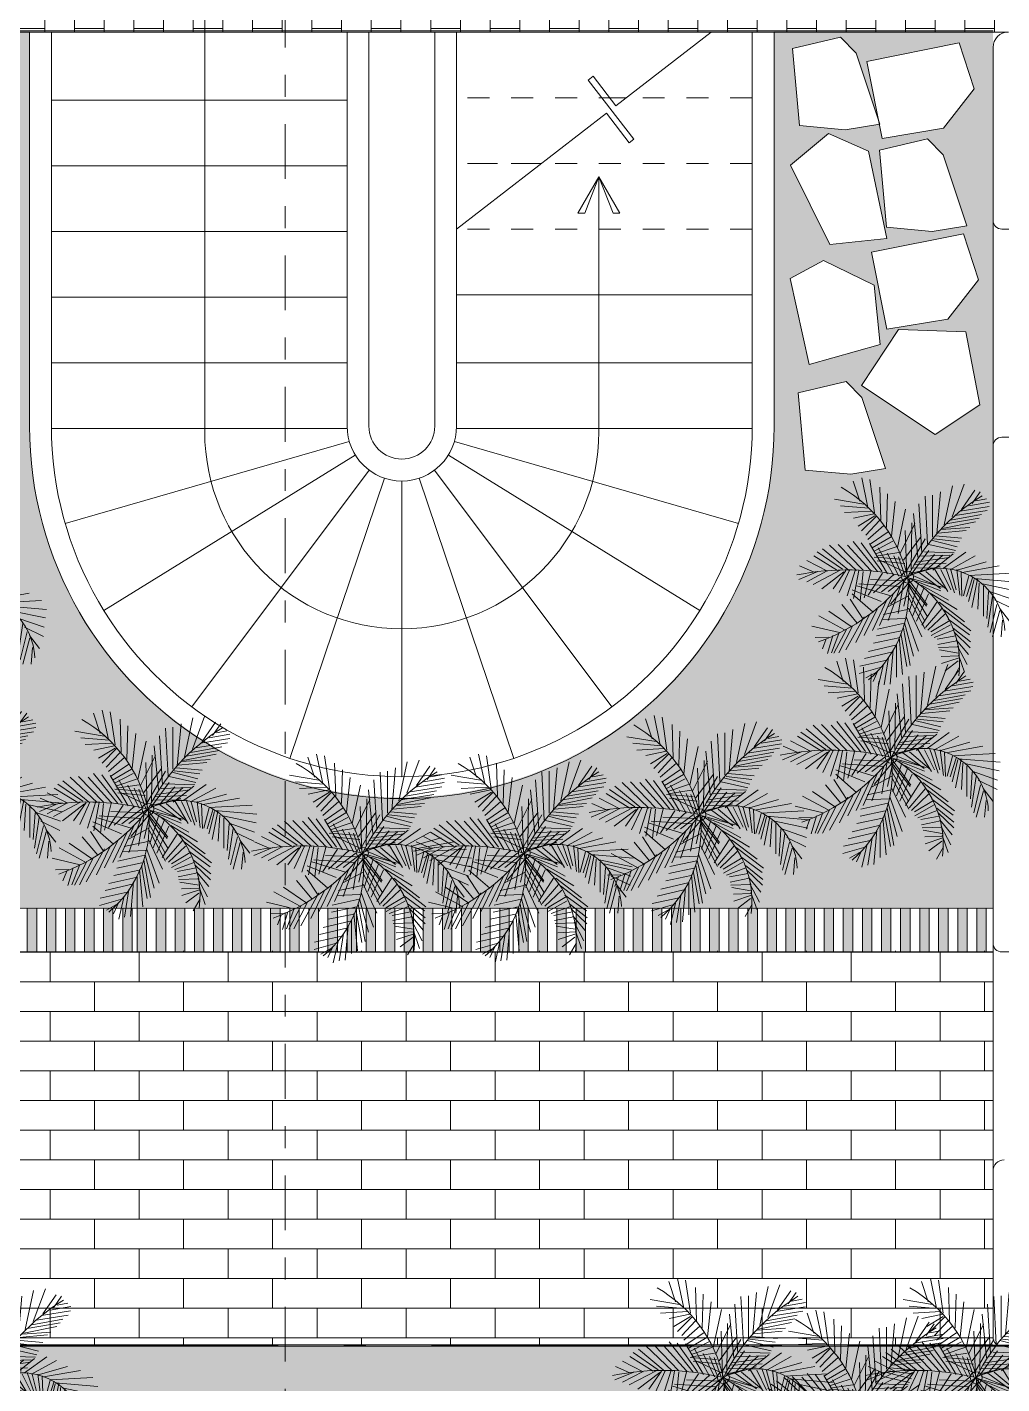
# Model space of a CAD drawing. Header units: metres. Extents: x 8 to 2416, y -346 to 476.
# Drawn here: x 39.54 to 43.99, y 32.78 to 38.98 of the extents above; entities that cross this region are included whole.
import ezdxf

# ---------------------------------------------------------------- set-up
doc = ezdxf.new("R2010")
doc.units = ezdxf.units.M
for name, pattern in [('0', [0]), ('ACAD_ISO10W100', [18, 12, -3, 0, -3]), ('CONTINU', [0]), ('DASHDOT', [1, 0.5, -0.25, 0, -0.25]), ('DASHED', [0.75, 0.5, -0.25])]:
    doc.linetypes.add(name, pattern=pattern)
doc.layers.get('0').update_dxf_attribs({"color": 250, "linetype": '0', "lineweight": 20})
for name, color, linetype, lineweight in [('A-DOOR', 35, 'Continuous', 5), ('A-SECT-IDEN', 251, 'CONTINU', 9), ('A-WALL', 250, 'Continuous', 20), ('ARBOLES', 86, 'Continuous', 0), ('baños', 140, 'Continuous', 0), ('calle', 254, 'Continuous', 0), ('muros bajitos', 252, 'Continuous', 5), ('piso', 253, 'Continuous', 0), ('textos', 7, 'Continuous', 0)]:
    doc.layers.add(name, color=color, linetype=linetype, lineweight=lineweight)
doc.layers.add('grama', color=7, linetype='Continuous', lineweight=0, true_color=0x698c45)
doc.layers.add('SOLAR', color=7, linetype='ACAD_ISO10W100', lineweight=9, true_color=0xff1414)
doc.layers.add('hatch piso', color=253, linetype='Continuous', lineweight=0, transparency=0.7)

# ---------------------------------------------------------------- blocks, each defined once
blk = doc.blocks.new('arbol4')
at = {"layer": 'ARBOLES', "color": 252, "true_color": 0x8da178}
for p, q in [((1294.0817, 72.3133), (1294.059, 72.3631)), ((1294.1057, 72.2892), (1294.0831, 72.3873)), ((1294.1298, 72.253), (1294.11, 72.3782)), ((1294.151, 72.2182), (1294.1369, 72.3752)), ((1294.4554, 72.2949), (1294.4229, 72.3504)), ((1294.0916, 72.2982), (1293.9954, 72.3254)), ((1294.1213, 72.265), (1293.9982, 72.2922)), ((1294.0803, 72.3164), (1294.0265, 72.3465)), ((1294.1666, 72.1926), (1294.1666, 72.3435)), ((1294.1779, 72.1609), (1294.1935, 72.3314)), ((1294.1864, 72.1428), (1294.2133, 72.2937)), ((1294.1977, 72.1186), (1294.2288, 72.2892)), ((1294.4481, 72.269), (1294.389, 72.3136)), ((1294.4499, 72.2407), (1294.4774, 72.3207)), ((1293.8751, 72.1533), (1293.851, 72.2348)), ((1293.9034, 72.1428), (1293.8694, 72.2318)), ((1293.9373, 72.1246), (1293.8807, 72.2333)), ((1293.9671, 72.1065), (1293.9034, 72.2318)), ((1294.1439, 72.2288), (1294.0208, 72.2575)), ((1294.2034, 72.0945), (1294.2444, 72.2469)), ((1294.4498, 72.233), (1294.3626, 72.2187)), ((1294.4511, 72.2457), (1294.3698, 72.2491)), ((1294.4526, 72.254), (1294.3716, 72.2805)), ((1294.4389, 72.1719), (1294.4946, 72.2391)), ((1294.4446, 72.2018), (1294.4886, 72.2856)), ((1293.8454, 72.1684), (1293.8284, 72.2137)), ((1294.018, 72.0673), (1293.9345, 72.2182)), ((1294.0421, 72.0597), (1293.9812, 72.185)), ((1294.1609, 72.1971), (1294.0378, 72.2258)), ((1294.1765, 72.1639), (1294.0604, 72.188)), ((1294.2104, 72.0658), (1294.267, 72.2243)), ((1294.4364, 72.1541), (1294.3517, 72.1699)), ((1294.442, 72.1763), (1294.3548, 72.1941)), ((1294.4502, 72.2041), (1294.3575, 72.2074)), ((1294.4248, 72.1187), (1294.5035, 72.1815)), ((1294.4309, 72.1396), (1294.5022, 72.2085)), ((1293.9062, 72.1397), (1293.7788, 72.1096)), ((1293.8553, 72.1609), (1293.7944, 72.1624)), ((1293.9288, 72.1262), (1293.8114, 72.0628)), ((1293.9586, 72.1111), (1293.8567, 72.0416)), ((1294.0774, 72.0326), (1294.018, 72.1533)), ((1294.1213, 71.9903), (1294.0562, 72.1292)), ((1294.1892, 72.1307), (1294.0746, 72.1548)), ((1294.202, 72.096), (1294.0788, 72.1231)), ((1294.1538, 71.9586), (1294.0887, 72.1065)), ((1294.2203, 72.028), (1294.2826, 72.1594)), ((1294.2218, 71.9812), (1294.2968, 72.1231)), ((1294.3527, 71.996), (1294.2816, 72.106)), ((1294.3735, 72.0289), (1294.2987, 72.116)), ((1294.3875, 72.0545), (1294.3099, 72.1283)), ((1294.4098, 72.0836), (1294.3234, 72.1353)), ((1294.4132, 72.1033), (1294.3245, 72.1526)), ((1294.4271, 72.1289), (1294.3388, 72.1615)), ((1294.3822, 72.0356), (1294.5063, 72.1307)), ((1294.4025, 72.0775), (1294.5002, 72.1496)), ((1294.6052, 71.9737), (1294.584, 72.1141)), ((1294.6251, 72.0114), (1294.5939, 72.1397)), ((1294.6378, 72.0386), (1294.6052, 72.1594)), ((1294.6505, 72.0824), (1294.6435, 72.1594)), ((1293.9869, 72.096), (1293.9161, 72.0114)), ((1294.0137, 72.0779), (1293.9543, 71.9873)), ((1294.059, 72.0462), (1293.9642, 71.9631)), ((1294.2048, 72.0748), (1294.1001, 72.0794)), ((1294.2161, 72.0341), (1294.1071, 72.0567)), ((1294.185, 71.9254), (1294.1284, 72.0839)), ((1294.1991, 71.9073), (1294.1737, 72.0522)), ((1294.2189, 71.948), (1294.2953, 72.0869)), ((1294.2189, 71.9194), (1294.3067, 72.0643)), ((1294.266, 71.913), (1294.2243, 72.0428)), ((1294.2905, 71.9368), (1294.2409, 72.0618)), ((1294.3125, 71.9627), (1294.2568, 72.0867)), ((1294.3606, 72.0007), (1294.4774, 72.0898)), ((1294.5628, 71.9269), (1294.5628, 72.0643)), ((1294.5869, 71.9526), (1294.5784, 72.0748)), ((1294.6364, 72.028), (1294.6817, 72.0869)), ((1294.0958, 71.9979), (1293.9642, 71.9435)), ((1293.9939, 71.856), (1293.9699, 71.9843)), ((1294.0137, 71.8605), (1293.9996, 71.9948)), ((1294.0505, 71.8545), (1294.018, 71.9812)), ((1294.2203, 71.9722), (1294.127, 72.022)), ((1294.2175, 71.9163), (1294.1383, 72.0099)), ((1294.2274, 71.8957), (1294.1998, 72.019)), ((1294.2161, 71.8907), (1294.3067, 72.0129)), ((1294.2175, 71.9103), (1294.3038, 72.019)), ((1294.2797, 71.9233), (1294.4037, 71.9909)), ((1294.3202, 71.9597), (1294.443, 72.0345)), ((1294.5203, 71.8967), (1294.4949, 71.9979)), ((1294.5359, 71.8952), (1294.5104, 72.025)), ((1294.5444, 71.9133), (1294.5373, 72.0326)), ((1294.5869, 71.9496), (1294.7029, 71.9903)), ((1294.6137, 71.9903), (1294.7001, 72.0326)), ((1293.909, 71.8545), (1293.7859, 71.9194)), ((1293.926, 71.862), (1293.8255, 71.939)), ((1293.9345, 71.856), (1293.8765, 71.939)), ((1293.9515, 71.8545), (1293.9048, 71.9556)), ((1293.9784, 71.8514), (1293.9402, 71.9722)), ((1294.1397, 71.9722), (1293.9854, 71.9254)), ((1294.1793, 71.9284), (1293.9939, 71.9163)), ((1294.1029, 71.868), (1294.0364, 71.9692)), ((1294.1538, 71.8741), (1294.0619, 71.9586)), ((1294.1878, 71.8846), (1294.0972, 71.9526)), ((1294.2133, 71.8862), (1294.1284, 71.9511)), ((1294.2276, 71.8912), (1294.3757, 71.932)), ((1294.2402, 71.8786), (1294.3661, 71.9314)), ((1294.255, 71.904), (1294.3687, 71.949)), ((1294.2699, 71.865), (1294.3675, 71.9375)), ((1294.2996, 71.8605), (1294.3902, 71.9375)), ((1294.3406, 71.8514), (1294.4001, 71.9511)), ((1294.3689, 71.8514), (1294.4142, 71.9435)), ((1294.3916, 71.8439), (1294.4312, 71.9586)), ((1294.4142, 71.8529), (1294.4383, 71.9435)), ((1294.4411, 71.8514), (1294.4553, 71.9692)), ((1294.4609, 71.8605), (1294.4652, 71.9737)), ((1294.4963, 71.8801), (1294.4722, 71.9722)), ((1294.5147, 71.8846), (1294.4864, 71.9752)), ((1294.5586, 71.9163), (1294.71, 71.948)), ((1293.8071, 71.8605), (1293.7208, 71.8967)), ((1293.7902, 71.8635), (1293.7237, 71.8348)), ((1293.8496, 71.8575), (1293.7562, 71.9073)), ((1293.851, 71.859), (1293.7562, 71.8107)), ((1293.8963, 71.856), (1293.7888, 71.7895)), ((1293.9515, 71.8575), (1293.8284, 71.7563)), ((1293.984, 71.856), (1293.8609, 71.7397)), ((1294.0788, 71.8605), (1293.9685, 71.7231)), ((1294.0987, 71.859), (1294.0053, 71.7292)), ((1294.1255, 71.8711), (1294.0435, 71.7322)), ((1294.2005, 71.9028), (1294.0477, 71.8967)), ((1294.1538, 71.8786), (1294.0831, 71.7518)), ((1294.2107, 71.8656), (1294.0938, 71.8105)), ((1294.1765, 71.8816), (1294.1241, 71.776)), ((1294.192, 71.8816), (1294.1538, 71.7895)), ((1294.2062, 71.8831), (1294.1751, 71.7941)), ((1294.2133, 71.8801), (1294.2062, 71.6733)), ((1294.2101, 71.8611), (1294.2966, 71.7117)), ((1294.2246, 71.8771), (1294.3661, 71.8363)), ((1294.2274, 71.8695), (1294.3477, 71.8424)), ((1294.2331, 71.8741), (1294.3137, 71.7639)), ((1294.2727, 71.862), (1294.3392, 71.7835)), ((1294.2996, 71.856), (1294.3774, 71.7865)), ((1294.4666, 71.865), (1294.635, 71.8348)), ((1294.4963, 71.8786), (1294.6916, 71.868)), ((1294.5203, 71.8922), (1294.7142, 71.9088)), ((1293.9189, 71.8499), (1293.8043, 71.7714)), ((1294.0137, 71.8545), (1293.8991, 71.7367)), ((1294.0477, 71.8545), (1293.943, 71.7397)), ((1294.1856, 71.8034), (1294.0647, 71.7944)), ((1294.2039, 71.8239), (1294.0782, 71.811)), ((1294.1978, 71.8094), (1294.2781, 71.7003)), ((1294.2331, 71.8499), (1294.2359, 71.6386)), ((1294.2387, 71.8439), (1294.3675, 71.8454)), ((1294.2642, 71.7956), (1294.2444, 71.5963)), ((1294.2458, 71.8288), (1294.393, 71.8228)), ((1294.2557, 71.8182), (1294.4071, 71.7971)), ((1294.3321, 71.8545), (1294.4255, 71.7805)), ((1294.3803, 71.8454), (1294.4821, 71.7729)), ((1294.4114, 71.8529), (1294.526, 71.7895)), ((1294.4425, 71.8545), (1294.5755, 71.8167)), ((1294.1285, 71.6798), (1294.0458, 71.7359)), ((1294.1414, 71.7025), (1294.0551, 71.753)), ((1294.1497, 71.7227), (1294.064, 71.7671)), ((1294.1644, 71.7483), (1294.07, 71.78)), ((1294.1762, 71.7741), (1294.0727, 71.7903)), ((1294.1703, 71.7505), (1294.208, 71.5753)), ((1294.1814, 71.7811), (1294.2506, 71.6414)), ((1294.2826, 71.776), (1294.2685, 71.551)), ((1294.277, 71.7911), (1294.41, 71.7865)), ((1294.2939, 71.7699), (1294.4298, 71.7745)), ((1294.3081, 71.7352), (1294.2968, 71.5163)), ((1294.3137, 71.7367), (1294.4354, 71.7639)), ((1294.3251, 71.7171), (1294.4439, 71.7473)), ((1294.0751, 71.6074), (1294.0068, 71.6755)), ((1294.089, 71.627), (1294.0263, 71.6943)), ((1294.1091, 71.6503), (1294.0359, 71.7144)), ((1294.1438, 71.6991), (1294.1607, 71.5403)), ((1294.3307, 71.7035), (1294.3307, 71.5118)), ((1294.3364, 71.7111), (1294.4538, 71.7246)), ((1294.3449, 71.6975), (1294.4637, 71.708)), ((1294.3505, 71.6884), (1294.3675, 71.4967)), ((1294.3548, 71.6854), (1294.485, 71.6733)), ((1294.0638, 71.5967), (1293.9693, 71.6163)), ((1294.0665, 71.607), (1293.9911, 71.6531)), ((1294.0946, 71.6263), (1294.0896, 71.4747)), ((1294.1203, 71.6595), (1294.1249, 71.5053)), ((1294.5005, 71.6597), (1294.3703, 71.6688)), ((1294.376, 71.6643), (1294.5274, 71.6341)), ((1294.3831, 71.6477), (1294.4213, 71.4695)), ((1294.3916, 71.6431), (1294.543, 71.6175)), ((1294.4128, 71.6265), (1294.5543, 71.6009)), ((1294.4199, 71.6114), (1294.4751, 71.462)), ((1294.0168, 71.5525), (1293.8827, 71.53)), ((1294.0391, 71.5709), (1293.9107, 71.5599)), ((1294.0536, 71.5843), (1293.929, 71.591)), ((1294.0359, 71.5683), (1294.0074, 71.4335)), ((1294.066, 71.5919), (1294.044, 71.441)), ((1294.434, 71.6054), (1294.5798, 71.5827)), ((1294.4567, 71.5843), (1294.5897, 71.5631)), ((1294.4637, 71.5767), (1294.5246, 71.4892)), ((1294.4963, 71.5601), (1294.5911, 71.5435)), ((1294.5119, 71.5495), (1294.5486, 71.4967)), ((1293.998, 71.5396), (1293.9678, 71.4476)), ((1294.5288, 71.5375), (1294.5769, 71.5284))]:
    blk.add_line(p, q, dxfattribs=at)
blk.add_circle((1294.2168, 71.886), 0.0272, dxfattribs=at)
for centre, radius, start, end in [((1293.7028, 71.9589), 0.5191, 351.93499, 49.79031), ((1294.0057, 72.282), 0.4487, 298.05752, 7.07231), ((1293.5024, 71.3319), 0.9041, 37.80191, 70.15794), ((1294.3655, 72.1407), 0.2949, 239.71438, 357.83352), ((1293.9421, 73.0073), 1.1544, 258.42549, 283.76442), ((1293.602, 72.0232), 0.6299, 299.70806, 347.42062), ((1295.0272, 72.287), 0.9041, 206.32706, 238.68309)]:
    blk.add_arc(centre, radius, start, end, dxfattribs=at)
blk = doc.blocks.new('PL BASE 1N NASAS 09')
at = {"layer": 'A-DOOR'}
h = blk.add_hatch(color=256, dxfattribs=at)
h.dxf.hatch_style = 1
h.paths.add_polyline_path([(-108.9454, -53.2497), (-108.9021, -53.2497), (-108.9021, -53.4497), (-108.9454, -53.4497)])
h.paths.add_polyline_path([(-109.0329, -53.2497), (-108.9897, -53.2497), (-108.9897, -53.4497), (-109.0329, -53.4497)])
h.paths.add_polyline_path([(-109.1205, -53.2497), (-109.0772, -53.2497), (-109.0772, -53.4497), (-109.1205, -53.4497)])
h.paths.add_polyline_path([(-109.207, -53.2497), (-109.1637, -53.2497), (-109.1637, -53.4497), (-109.207, -53.4497)])
h.paths.add_polyline_path([(-109.2945, -53.2497), (-109.2512, -53.2497), (-109.2512, -53.4497), (-109.2945, -53.4497)])
h.paths.add_polyline_path([(-109.381, -53.2497), (-109.3378, -53.2497), (-109.3378, -53.4497), (-109.381, -53.4497)])
h.paths.add_polyline_path([(-109.4686, -53.2497), (-109.4253, -53.2497), (-109.4253, -53.4497), (-109.4686, -53.4497)])
h.paths.add_polyline_path([(-109.5551, -53.2497), (-109.5118, -53.2497), (-109.5118, -53.4497), (-109.5551, -53.4497)])
h.paths.add_polyline_path([(-109.6426, -53.2497), (-109.5994, -53.2497), (-109.5994, -53.4497), (-109.6426, -53.4497)])
h.paths.add_polyline_path([(-109.7302, -53.2497), (-109.6869, -53.2497), (-109.6869, -53.4497), (-109.7302, -53.4497)])
h.paths.add_polyline_path([(-109.8177, -53.2497), (-109.7744, -53.2497), (-109.7744, -53.4497), (-109.8177, -53.4497)])
h.paths.add_polyline_path([(-109.9042, -53.2497), (-109.861, -53.2497), (-109.861, -53.4497), (-109.9042, -53.4497)])
h.paths.add_polyline_path([(-109.9918, -53.2497), (-109.9485, -53.2497), (-109.9485, -53.4497), (-109.9918, -53.4497)])
h.paths.add_polyline_path([(-110.0783, -53.2497), (-110.035, -53.2497), (-110.035, -53.4497), (-110.0783, -53.4497)])
h.paths.add_polyline_path([(-110.1658, -53.2497), (-110.1225, -53.2497), (-110.1225, -53.4497), (-110.1658, -53.4497)])
h.paths.add_polyline_path([(-110.2523, -53.2497), (-110.2091, -53.2497), (-110.2091, -53.4497), (-110.2523, -53.4497)])
h.paths.add_polyline_path([(-110.3399, -53.2497), (-110.2966, -53.2497), (-110.2966, -53.4497), (-110.3399, -53.4497)])
h.paths.add_polyline_path([(-110.4058, -53.2497), (-110.3625, -53.2497), (-110.3625, -53.4497), (-110.4058, -53.4497)])
h.paths.add_polyline_path([(-110.4933, -53.2497), (-110.45, -53.2497), (-110.45, -53.4497), (-110.4933, -53.4497)])
h.paths.add_polyline_path([(-110.5798, -53.2497), (-110.5366, -53.2497), (-110.5366, -53.4497), (-110.5798, -53.4497)])
h.paths.add_polyline_path([(-110.6674, -53.2497), (-110.6241, -53.2497), (-110.6241, -53.4497), (-110.6674, -53.4497)])
h.paths.add_polyline_path([(-110.7539, -53.2497), (-110.7106, -53.2497), (-110.7106, -53.4497), (-110.7539, -53.4497)])
h.paths.add_polyline_path([(-110.8414, -53.2497), (-110.7982, -53.2497), (-110.7982, -53.4497), (-110.8414, -53.4497)])
h.paths.add_polyline_path([(-110.9279, -53.2497), (-110.8847, -53.2497), (-110.8847, -53.4497), (-110.9279, -53.4497)])
h.paths.add_polyline_path([(-111.0155, -53.2497), (-110.9722, -53.2497), (-110.9722, -53.4497), (-111.0155, -53.4497)])
h.paths.add_polyline_path([(-111.103, -53.2497), (-111.0597, -53.2497), (-111.0597, -53.4497), (-111.103, -53.4497)])
h.paths.add_polyline_path([(-111.1905, -53.2497), (-111.1473, -53.2497), (-111.1473, -53.4497), (-111.1905, -53.4497)])
h.paths.add_polyline_path([(-111.2771, -53.2497), (-111.2338, -53.2497), (-111.2338, -53.4497), (-111.2771, -53.4497)])
h.paths.add_polyline_path([(-111.3646, -53.2497), (-111.3213, -53.2497), (-111.3213, -53.4497), (-111.3646, -53.4497)])
h.paths.add_polyline_path([(-111.4511, -53.2497), (-111.4079, -53.2497), (-111.4079, -53.4497), (-111.4511, -53.4497)])
h.paths.add_polyline_path([(-111.5387, -53.2497), (-111.4954, -53.2497), (-111.4954, -53.4497), (-111.5387, -53.4497)])
h.paths.add_polyline_path([(-111.6252, -53.2497), (-111.5819, -53.2497), (-111.5819, -53.4497), (-111.6252, -53.4497)])
h.paths.add_polyline_path([(-111.7127, -53.2497), (-111.6695, -53.2497), (-111.6695, -53.4497), (-111.7127, -53.4497)])
h.paths.add_polyline_path([(-111.7993, -53.2497), (-111.756, -53.2497), (-111.756, -53.4497), (-111.7993, -53.4497)], flags=0)
h.paths.add_polyline_path([(-106.5056, -53.2497), (-106.4623, -53.2497), (-106.4623, -53.4497), (-106.5056, -53.4497)])
h.paths.add_polyline_path([(-106.5921, -53.2497), (-106.5488, -53.2497), (-106.5488, -53.4497), (-106.5921, -53.4497)])
h.paths.add_polyline_path([(-106.6796, -53.2497), (-106.6363, -53.2497), (-106.6363, -53.4497), (-106.6796, -53.4497)])
h.paths.add_polyline_path([(-106.7661, -53.2497), (-106.7229, -53.2497), (-106.7229, -53.4497), (-106.7661, -53.4497)])
h.paths.add_polyline_path([(-106.8537, -53.2497), (-106.8104, -53.2497), (-106.8104, -53.4497), (-106.8537, -53.4497)])
h.paths.add_polyline_path([(-107.0277, -53.2497), (-106.9845, -53.2497), (-106.9845, -53.4497), (-107.0277, -53.4497)])
h.paths.add_polyline_path([(-106.9412, -53.2497), (-106.8979, -53.2497), (-106.8979, -53.4497), (-106.9412, -53.4497)])
h.paths.add_polyline_path([(-107.1153, -53.2497), (-107.072, -53.2497), (-107.072, -53.4497), (-107.1153, -53.4497)])
h.paths.add_polyline_path([(-107.2028, -53.2497), (-107.1595, -53.2497), (-107.1595, -53.4497), (-107.2028, -53.4497)])
h.paths.add_polyline_path([(-107.2893, -53.2497), (-107.2461, -53.2497), (-107.2461, -53.4497), (-107.2893, -53.4497)])
h.paths.add_polyline_path([(-107.3769, -53.2497), (-107.3336, -53.2497), (-107.3336, -53.4497), (-107.3769, -53.4497)])
h.paths.add_polyline_path([(-107.4634, -53.2497), (-107.4201, -53.2497), (-107.4201, -53.4497), (-107.4634, -53.4497)])
h.paths.add_polyline_path([(-107.5509, -53.2497), (-107.5076, -53.2497), (-107.5076, -53.4497), (-107.5509, -53.4497)])
h.paths.add_polyline_path([(-107.6384, -53.2497), (-107.5952, -53.2497), (-107.5952, -53.4497), (-107.6384, -53.4497)])
h.paths.add_polyline_path([(-107.726, -53.2497), (-107.6827, -53.2497), (-107.6827, -53.4497), (-107.726, -53.4497)])
h.paths.add_polyline_path([(-107.8125, -53.2497), (-107.7692, -53.2497), (-107.7692, -53.4497), (-107.8125, -53.4497)])
h.paths.add_polyline_path([(-107.9, -53.2497), (-107.8568, -53.2497), (-107.8568, -53.4497), (-107.9, -53.4497)])
h.paths.add_polyline_path([(-107.9866, -53.2497), (-107.9433, -53.2497), (-107.9433, -53.4497), (-107.9866, -53.4497)])
h.paths.add_polyline_path([(-108.0741, -53.2497), (-108.0308, -53.2497), (-108.0308, -53.4497), (-108.0741, -53.4497)])
h.paths.add_polyline_path([(-108.1606, -53.2497), (-108.1174, -53.2497), (-108.1174, -53.4497), (-108.1606, -53.4497)])
h.paths.add_polyline_path([(-108.2482, -53.2497), (-108.2049, -53.2497), (-108.2049, -53.4497), (-108.2482, -53.4497)])
h.paths.add_polyline_path([(-108.3357, -53.2497), (-108.2924, -53.2497), (-108.2924, -53.4497), (-108.3357, -53.4497)])
h.paths.add_polyline_path([(-108.4232, -53.2497), (-108.3799, -53.2497), (-108.3799, -53.4497), (-108.4232, -53.4497)])
h.paths.add_polyline_path([(-108.5097, -53.2497), (-108.4665, -53.2497), (-108.4665, -53.4497), (-108.5097, -53.4497)])
h.paths.add_polyline_path([(-108.5973, -53.2497), (-108.554, -53.2497), (-108.554, -53.4497), (-108.5973, -53.4497)])
h.paths.add_polyline_path([(-108.6838, -53.2497), (-108.6405, -53.2497), (-108.6405, -53.4497), (-108.6838, -53.4497)])
h.paths.add_polyline_path([(-108.7713, -53.2497), (-108.7281, -53.2497), (-108.7281, -53.4497), (-108.7713, -53.4497)])
h.paths.add_polyline_path([(-108.8579, -53.2497), (-108.8146, -53.2497), (-108.8146, -53.4497), (-108.8579, -53.4497)])
edge = h.paths.add_edge_path()
edge.add_line((-111.756, -53.2497), (-111.756, -53.4497))
edge.add_line((-111.757, -53.4497), (-111.7993, -53.4497))
edge.add_line((-111.7993, -53.4497), (-111.7993, -53.2497))
edge.add_line((-111.7993, -53.2497), (-111.757, -53.2497))
for p, q in [((-111.8311, -53.2497), (-106.4311, -53.2497)), ((-111.8311, -53.4497), (-106.4311, -53.4497))]:
    blk.add_line(p, q, dxfattribs=at)
for points in [[(-110.8415, -53.2497), (-110.7982, -53.2497), (-110.7982, -53.4497), (-110.8415, -53.4497)], [(-110.7539, -53.2497), (-110.7107, -53.2497), (-110.7107, -53.4497), (-110.7539, -53.4497)], [(-110.6674, -53.2497), (-110.6241, -53.2497), (-110.6241, -53.4497), (-110.6674, -53.4497)], [(-110.5799, -53.2497), (-110.5366, -53.2497), (-110.5366, -53.4497), (-110.5799, -53.4497)], [(-110.4933, -53.2497), (-110.4501, -53.2497), (-110.4501, -53.4497), (-110.4933, -53.4497)], [(-110.4058, -53.2497), (-110.3625, -53.2497), (-110.3625, -53.4497), (-110.4058, -53.4497)], [(-110.3399, -53.2497), (-110.2966, -53.2497), (-110.2966, -53.4497), (-110.3399, -53.4497)], [(-110.2524, -53.2497), (-110.2091, -53.2497), (-110.2091, -53.4497), (-110.2524, -53.4497)], [(-110.1659, -53.2497), (-110.1226, -53.2497), (-110.1226, -53.4497), (-110.1659, -53.4497)], [(-110.0783, -53.2497), (-110.0351, -53.2497), (-110.0351, -53.4497), (-110.0783, -53.4497)], [(-109.9918, -53.2497), (-109.9485, -53.2497), (-109.9485, -53.4497), (-109.9918, -53.4497)], [(-109.9043, -53.2497), (-109.861, -53.2497), (-109.861, -53.4497), (-109.9043, -53.4497)], [(-109.8177, -53.2497), (-109.7745, -53.2497), (-109.7745, -53.4497), (-109.8177, -53.4497)], [(-109.7302, -53.2497), (-109.6869, -53.2497), (-109.6869, -53.4497), (-109.7302, -53.4497)], [(-109.6427, -53.2497), (-109.5994, -53.2497), (-109.5994, -53.4497), (-109.6427, -53.4497)], [(-109.5551, -53.2497), (-109.5119, -53.2497), (-109.5119, -53.4497), (-109.5551, -53.4497)], [(-109.4686, -53.2497), (-109.4253, -53.2497), (-109.4253, -53.4497), (-109.4686, -53.4497)], [(-109.3811, -53.2497), (-109.3378, -53.2497), (-109.3378, -53.4497), (-109.3811, -53.4497)], [(-109.2946, -53.2497), (-109.2513, -53.2497), (-109.2513, -53.4497), (-109.2946, -53.4497)], [(-109.207, -53.2497), (-109.1638, -53.2497), (-109.1638, -53.4497), (-109.207, -53.4497)], [(-109.1205, -53.2497), (-109.0772, -53.2497), (-109.0772, -53.4497), (-109.1205, -53.4497)], [(-109.033, -53.2497), (-108.9897, -53.2497), (-108.9897, -53.4497), (-109.033, -53.4497)], [(-108.9454, -53.2497), (-108.9022, -53.2497), (-108.9022, -53.4497), (-108.9454, -53.4497)], [(-108.8579, -53.2497), (-108.8146, -53.2497), (-108.8146, -53.4497), (-108.8579, -53.4497)], [(-108.7714, -53.2497), (-108.7281, -53.2497), (-108.7281, -53.4497), (-108.7714, -53.4497)], [(-108.6838, -53.2497), (-108.6406, -53.2497), (-108.6406, -53.4497), (-108.6838, -53.4497)], [(-108.5973, -53.2497), (-108.554, -53.2497), (-108.554, -53.4497), (-108.5973, -53.4497)], [(-108.5098, -53.2497), (-108.4665, -53.2497), (-108.4665, -53.4497), (-108.5098, -53.4497)], [(-108.4233, -53.2497), (-108.38, -53.2497), (-108.38, -53.4497), (-108.4233, -53.4497)], [(-108.3357, -53.2497), (-108.2925, -53.2497), (-108.2925, -53.4497), (-108.3357, -53.4497)], [(-108.2482, -53.2497), (-108.2049, -53.2497), (-108.2049, -53.4497), (-108.2482, -53.4497)], [(-108.1607, -53.2497), (-108.1174, -53.2497), (-108.1174, -53.4497), (-108.1607, -53.4497)], [(-108.0741, -53.2497), (-108.0309, -53.2497), (-108.0309, -53.4497), (-108.0741, -53.4497)], [(-107.9866, -53.2497), (-107.9433, -53.2497), (-107.9433, -53.4497), (-107.9866, -53.4497)], [(-107.9001, -53.2497), (-107.8568, -53.2497), (-107.8568, -53.4497), (-107.9001, -53.4497)], [(-107.8125, -53.2497), (-107.7693, -53.2497), (-107.7693, -53.4497), (-107.8125, -53.4497)], [(-107.726, -53.2497), (-107.6827, -53.2497), (-107.6827, -53.4497), (-107.726, -53.4497)], [(-107.6385, -53.2497), (-107.5952, -53.2497), (-107.5952, -53.4497), (-107.6385, -53.4497)], [(-107.551, -53.2497), (-107.5077, -53.2497), (-107.5077, -53.4497), (-107.551, -53.4497)], [(-107.4634, -53.2497), (-107.4202, -53.2497), (-107.4202, -53.4497), (-107.4634, -53.4497)], [(-107.3769, -53.2497), (-107.3336, -53.2497), (-107.3336, -53.4497), (-107.3769, -53.4497)], [(-107.2894, -53.2497), (-107.2461, -53.2497), (-107.2461, -53.4497), (-107.2894, -53.4497)], [(-107.2028, -53.2497), (-107.1596, -53.2497), (-107.1596, -53.4497), (-107.2028, -53.4497)], [(-107.1153, -53.2497), (-107.072, -53.2497), (-107.072, -53.4497), (-107.1153, -53.4497)], [(-107.0278, -53.2497), (-106.9845, -53.2497), (-106.9845, -53.4497), (-107.0278, -53.4497)], [(-106.9412, -53.2497), (-106.898, -53.2497), (-106.898, -53.4497), (-106.9412, -53.4497)], [(-106.8537, -53.2497), (-106.8104, -53.2497), (-106.8104, -53.4497), (-106.8537, -53.4497)], [(-106.7662, -53.2497), (-106.7229, -53.2497), (-106.7229, -53.4497), (-106.7662, -53.4497)], [(-106.6797, -53.2497), (-106.6364, -53.2497), (-106.6364, -53.4497), (-106.6797, -53.4497)], [(-106.5921, -53.2497), (-106.5489, -53.2497), (-106.5489, -53.4497), (-106.5921, -53.4497)], [(-106.5056, -53.2497), (-106.4623, -53.2497), (-106.4623, -53.4497), (-106.5056, -53.4497)]]:
    blk.add_lwpolyline(points, close=True, dxfattribs=at)
at = {"layer": 'A-WALL'}
for p, q in [((-106.4311, -49.3197), (-106.4311, -50.1097)), ((-106.3911, -50.1497), (-106.2711, -50.1497)), ((-106.3911, -51.0997), (-106.2711, -51.0997)), ((-106.4311, -51.1397), (-106.4311, -53.4097)), ((-106.3911, -53.4497), (-106.2711, -53.4497)), ((-106.4311, -54.4497), (-106.4311, -55.2097)), ((-105.7711, -55.2497), (-106.3911, -55.2497))]:
    blk.add_line(p, q, dxfattribs=at)
for centre, radius, start, end in [((-106.3611, -49.3197), 0.07, 90, 180), ((-106.3911, -50.1097), 0.04, 180, 270), ((-106.3911, -51.1397), 0.04, 90, 180), ((-106.3911, -53.4097), 0.04, 180, 270), ((-106.3811, -54.4497), 0.05, 90, 180), ((-106.3911, -55.2097), 0.04, 180, 270)]:
    blk.add_arc(centre, radius, start, end, dxfattribs=at)
at = {"layer": 'muros bajitos'}
for p, q in [((-110.8311, -49.2497), (-110.8311, -51.0497)), ((-110.7311, -49.2497), (-110.7311, -51.0497)), ((-109.3811, -49.2497), (-109.3811, -51.0497)), ((-109.2811, -49.2497), (-109.2811, -51.0497)), ((-108.9811, -49.2497), (-108.9811, -51.0497)), ((-108.8811, -49.2497), (-108.8811, -51.0497)), ((-107.5311, -49.2497), (-107.5311, -51.0497)), ((-107.4311, -49.2497), (-107.4311, -51.0497)), ((-109.976, -50.4602), (-110.076, -50.4602))]:
    blk.add_line(p, q, dxfattribs=at)
for radius, end in [(1.7, 0.00098), (1.6, 0.00098), (0.25, 0), (0.15, 0)]:
    blk.add_arc((-109.1311, -51.0497), radius, 180, end, dxfattribs=at)
at = {"layer": 'piso'}
for p, q in [((-106.3611, -49.2497), (-111.8711, -49.2497)), ((-108.1532, -49.5863), (-107.7183, -49.2497)), ((-108.2808, -49.4691), (-108.2577, -49.4512)), ((-108.2808, -49.4691), (-108.0717, -49.7392)), ((-108.1532, -49.5863), (-108.2577, -49.4512)), ((-108.1815, -49.5497), (-108.2184, -49.5497)), ((-110.7311, -49.5602), (-109.3811, -49.5602)), ((-108.8811, -50.1497), (-108.1971, -49.6203)), ((-108.0926, -49.7554), (-108.1971, -49.6203)), ((-108.0717, -49.7392), (-108.0926, -49.7554)), ((-110.7311, -49.8602), (-109.3811, -49.8602)), ((-106.4311, -50.1097), (-106.4311, -51.1397)), ((-110.7311, -50.1602), (-109.3811, -50.1602)), ((-110.7311, -50.4602), (-109.3811, -50.4602)), ((-110.7311, -50.4602), (-109.3811, -50.4602)), ((-107.5311, -50.4497), (-108.8811, -50.4497)), ((-108.8811, -50.4497), (-107.5311, -50.4497)), ((-110.7311, -50.7602), (-109.3811, -50.7602)), ((-107.5311, -50.7602), (-108.8811, -50.7602)), ((-110.731, -51.0602), (-109.3811, -51.0602)), ((-107.5311, -51.0602), (-108.8811, -51.0602)), ((-109.3712, -51.1191), (-110.6682, -51.494)), ((-108.8909, -51.1191), (-107.594, -51.494)), ((-109.3438, -51.1811), (-110.4922, -51.8907)), ((-108.9184, -51.1811), (-107.7699, -51.8907)), ((-109.281, -51.2498), (-110.0903, -52.3303)), ((-109.2109, -51.2866), (-109.6418, -52.566)), ((-109.2109, -51.2866), (-109.6418, -52.566)), ((-109.0513, -51.2866), (-108.6204, -52.566)), ((-109.0513, -51.2866), (-108.6204, -52.566)), ((-108.9812, -51.2498), (-108.1718, -52.3303)), ((-109.1311, -51.2997), (-109.1311, -52.6497)), ((-109.1311, -51.2997), (-109.1311, -52.6497)), ((-106.4311, -53.3797), (-106.4311, -54.4697)), ((-114.4711, -55.2497), (-106.3911, -55.2497))]:
    blk.add_line(p, q, dxfattribs=at)
at = {"layer": 'piso', "linetype": 'DASHED', "ltscale": 0.1}
for p, q in [((-109.3811, -49.5602), (-109.3811, -49.2497)), ((-108.8811, -49.5497), (-108.8811, -49.2497)), ((-107.4311, -49.2497), (-108.8811, -49.2497)), ((-107.5311, -49.5497), (-108.8811, -49.5497)), ((-108.1059, -49.5497), (-108.1815, -49.5497)), ((-107.5311, -49.8497), (-108.8811, -49.8497)), ((-108.4935, -49.8497), (-108.8811, -49.8497)), ((-107.5311, -50.1497), (-108.8811, -50.1497))]:
    blk.add_line(p, q, dxfattribs=at)
at = {"layer": 'textos'}
for p, q in [((-110.0311, -49.1784), (-110.0311, -51.0747)), ((-108.3268, -50.077), (-108.2311, -49.9112)), ((-108.2958, -50.077), (-108.2311, -49.9112)), ((-108.2311, -51.0747), (-108.2311, -49.9112)), ((-108.2311, -49.9112), (-108.1353, -50.077)), ((-108.1663, -50.077), (-108.2311, -49.9112)), ((-108.2958, -50.077), (-108.3268, -50.077)), ((-108.1353, -50.077), (-108.1663, -50.077)), ((-109.1311, -51.9747), (-109.1311, -51.9747))]:
    blk.add_line(p, q, dxfattribs=at)
for start, end in [(180, 270), (270, 0)]:
    blk.add_arc((-109.1311, -51.0747), 0.9, start, end, dxfattribs=at)
blk = doc.blocks.new('PL MUEBLES 1N NASAS 09')
at = {"layer": 'hatch piso'}
h = blk.add_hatch(dxfattribs=at)
h.set_pattern_fill('AR-BRSTD', color=256, scale=0.002, angle=-90)
h.set_pattern_definition([(270, (-8.74588, 232.01007), (0.1354836, -2e-17), []), (0, (-8.74588, 232.01007), (0.1354836, 0.2032), [0.1354836, -0.1354836])])
edge = h.paths.add_edge_path()
edge.add_line((62.3305, 47.1481), (63.2305, 47.1481))
edge.add_line((63.2305, 47.1481), (63.2305, 48.4481))
edge.add_line((63.2305, 48.4481), (56.5331, 48.4481))
edge.add_line((56.5331, 48.4481), (56.5331, 48.2731))
edge.add_line((56.5331, 48.2731), (56.3831, 48.2731))
edge.add_line((56.3831, 48.2731), (56.3831, 48.4536))
edge.add_line((56.3831, 48.4536), (54.5879, 48.4536))
edge.add_line((54.5879, 48.4536), (54.5879, 46.9481))
edge.add_line((54.5879, 46.9481), (55.8257, 46.9481))
edge.add_arc((55.8755, 46.9973), 0.07, 180, 224.67274, ccw=False)
edge.add_line((55.8055, 46.9973), (55.8055, 47.1073))
edge.add_arc((55.8755, 47.1073), 0.07, 90, 180, ccw=False)
edge.add_line((55.8755, 47.1773), (55.9855, 47.1773))
edge.add_arc((55.9855, 47.1073), 0.07, 0, 90, ccw=False)
edge.add_line((56.0555, 47.1073), (56.0555, 46.9973))
edge.add_arc((55.9855, 46.9973), 0.07, -44.67274, 0, ccw=False)
edge.add_line((56.0353, 46.9481), (59.0257, 46.9481))
edge.add_arc((59.0755, 46.9973), 0.07, 180, 224.67276, ccw=False)
edge.add_line((59.0055, 46.9973), (59.0055, 47.1073))
edge.add_arc((59.0755, 47.1073), 0.07, 90, 180, ccw=False)
edge.add_line((59.0755, 47.1773), (59.1855, 47.1773))
edge.add_arc((59.1855, 47.1073), 0.07, 0, 90, ccw=False)
edge.add_line((59.2555, 47.1073), (59.2555, 46.9973))
edge.add_arc((59.1855, 46.9973), 0.07, -90, 0, ccw=False)
edge.add_line((59.1855, 46.9273), (59.0755, 46.9273))
edge.add_arc((59.0755, 46.9973), 0.07, 229.9948, 270, ccw=False)
edge.add_line((59.0305, 46.9437), (59.0305, 44.972))
edge.add_arc((59.0755, 44.9184), 0.07, 90, 130.0052, ccw=False)
edge.add_line((59.0755, 44.9884), (59.1855, 44.9884))
edge.add_arc((59.1855, 44.9184), 0.07, 0, 90, ccw=False)
edge.add_line((59.2555, 44.9184), (59.2555, 44.8084))
edge.add_arc((59.1855, 44.8084), 0.07, -90, 0, ccw=False)
edge.add_line((59.1855, 44.7384), (59.0755, 44.7384))
edge.add_arc((59.0755, 44.8084), 0.07, 229.9948, 270, ccw=False)
edge.add_line((59.0305, 44.7548), (59.0305, 41.172))
edge.add_arc((59.0755, 41.1184), 0.07, 90, 130.0052, ccw=False)
edge.add_line((59.0755, 41.1884), (59.1855, 41.1884))
edge.add_arc((59.1855, 41.1184), 0.07, 0, 90, ccw=False)
edge.add_line((59.2555, 41.1184), (59.2555, 41.0084))
edge.add_arc((59.1855, 41.0084), 0.07, -90, 0, ccw=False)
edge.add_line((59.1855, 40.9384), (59.0755, 40.9384))
edge.add_arc((59.0755, 41.0084), 0.07, 180, 270, ccw=False)
edge.add_line((59.0055, 41.0084), (59.0055, 41.1184))
edge.add_arc((59.0755, 41.1184), 0.07, 149.84805, 180, ccw=False)
edge.add_line((59.0149, 41.1535), (56.0391, 41.1535))
edge.add_arc((55.9855, 41.1085), 0.07, 0, 40.0052, ccw=False)
edge.add_line((56.0555, 41.1085), (56.0555, 40.9985))
edge.add_arc((55.9855, 40.9985), 0.07, -90, 0, ccw=False)
edge.add_line((55.9855, 40.9285), (55.8755, 40.9285))
edge.add_arc((55.8755, 40.9985), 0.07, 180, 270, ccw=False)
edge.add_line((55.8055, 40.9985), (55.8055, 41.1085))
edge.add_arc((55.8755, 41.1085), 0.07, 139.9948, 180, ccw=False)
edge.add_line((55.8219, 41.1535), (50.4363, 41.1535))
edge.add_arc((50.3827, 41.1085), 0.07, 0, 40.0052, ccw=False)
edge.add_line((50.4527, 41.1085), (50.4527, 40.9985))
edge.add_arc((50.3827, 40.9985), 0.07, -90, 0, ccw=False)
edge.add_line((50.3827, 40.9285), (50.2727, 40.9285))
edge.add_arc((50.2727, 40.9985), 0.07, 180, 270, ccw=False)
edge.add_line((50.2027, 40.9985), (50.2027, 41.1085))
edge.add_arc((50.2727, 41.1085), 0.07, 139.9948, 180, ccw=False)
edge.add_line((50.2191, 41.1535), (46.4305, 41.1535))
edge.add_line((46.4305, 41.1535), (46.4305, 40.9535))
edge.add_line((46.4305, 40.9535), (44.3305, 40.9535))
edge.add_line((44.3305, 40.9535), (44.3305, 39.3536))
edge.add_line((44.3305, 39.3536), (47.8305, 39.3536))
edge.add_line((47.8305, 39.3536), (47.8305, 38.9536))
edge.add_line((47.8305, 38.9536), (62.3305, 38.9536))
edge.add_line((62.3305, 38.9536), (62.3305, 47.1481))
h = blk.add_hatch(dxfattribs=at)
h.set_pattern_fill('AR-BRSTD', color=256, scale=0.002)
h.set_pattern_definition([(0, (-12.57728, 39.359), (0, 0.1354836), []), (90, (-12.57728, 39.359), (-0.2032, 0.1354836), [0.1354836, -0.1354836])])
h.paths.add_polyline_path([(47.8305, 32.959), (47.8305, 34.559), (50.4305, 34.559), (50.4305, 34.759), (55.8305, 34.759), (55.8291, 32.959)])
at = {"layer": 'baños'}
blk.add_blockref('PL BASE 1N NASAS 09', (162.2615, 88.2033), dxfattribs=at)

msp = doc.modelspace()

# ---------------------------------------------------------------- hatches: boundary and pattern name
at = {"layer": 'grama', "transparency": 33554495}
h = msp.add_hatch(color=256, dxfattribs=at)
h.dxf.hatch_style = 1
edge = h.paths.add_edge_path()
edge.add_line((80.8091, 57.9566), (21.0607, 57.947))
edge.add_line((21.0607, 57.947), (21.0385, 56.947))
edge.add_line((21.0385, 56.947), (37.3509, 56.9496))
edge.add_arc((37.351, 56.3496), 0.6, 0.00924, 90.00924, ccw=False)
edge.add_line((37.951, 56.3497), (37.9514, 53.9497))
edge.add_arc((37.3514, 53.9496), 0.6, -89.99076, 0.00924, ccw=False)
edge.add_line((37.3515, 53.3496), (36.0515, 53.3494))
edge.add_arc((36.0515, 53.0494), 0.3, 90.00924, 180.01385)
edge.add_line((35.7515, 53.0493), (35.7516, 52.9481))
edge.add_line((35.7516, 52.9481), (52.3266, 52.9536))
edge.add_line((52.3266, 52.9536), (52.3266, 53.2536))
edge.add_line((52.3266, 53.2536), (62.2016, 53.2536))
edge.add_line((62.2016, 53.2536), (62.2016, 47.4481))
edge.add_line((62.2016, 47.4481), (63.2016, 47.4481))
edge.add_line((63.2016, 47.4481), (63.2016, 53.2549))
edge.add_line((63.2016, 53.2549), (70.7634, 53.2529))
edge.add_line((70.7634, 53.2529), (70.7634, 47.7461))
edge.add_line((70.7634, 47.7461), (71.3634, 47.7481))
edge.add_line((71.3634, 47.7481), (71.3634, 38.1618))
edge.add_line((71.3634, 38.1618), (70.7634, 38.1624))
edge.add_line((70.7634, 38.1624), (70.7634, 32.6542))
edge.add_line((70.7634, 32.6542), (63.2016, 32.6549))
edge.add_line((63.2016, 32.6549), (63.2016, 38.459))
edge.add_line((63.2016, 38.459), (62.2016, 38.459))
edge.add_line((62.2016, 38.459), (62.1891, 32.6536))
edge.add_line((62.1891, 32.6536), (52.3266, 32.6536))
edge.add_line((52.3266, 32.6536), (52.3266, 32.9536))
edge.add_line((52.3266, 32.9536), (27.9516, 32.959))
edge.add_line((27.9516, 32.959), (27.9516, 39.359))
edge.add_line((27.9516, 39.359), (26.8226, 39.359))
edge.add_line((26.8226, 39.359), (26.8226, 40.259))
edge.add_line((26.8226, 40.259), (26.4226, 40.259))
edge.add_line((26.4226, 40.259), (26.4226, 45.6481))
edge.add_line((26.4226, 45.6481), (26.8226, 45.6481))
edge.add_line((26.8226, 45.6481), (26.8226, 46.5481))
edge.add_line((26.8226, 46.5481), (27.9516, 46.5481))
edge.add_line((27.9516, 46.5481), (27.9516, 52.9481))
edge.add_line((27.9516, 52.9481), (28.1515, 52.9481))
edge.add_line((28.1515, 52.9481), (28.1515, 53.0481))
edge.add_arc((27.8515, 53.0481), 0.3, 0.00924, 90.00924)
edge.add_line((27.8515, 53.3481), (25.1634, 53.3476))
edge.add_arc((25.1635, 52.5476), 0.8, 90.00924, 198.79711)
edge.add_arc((-3.0236, 42.9535), 28.9752, -26.20209, 18.79711, ccw=False)
edge.add_arc((21.1796, 31.043), 2, 270, 333.79791, ccw=False)
edge.add_line((21.1796, 29.043), (20.4196, 29.043))
edge.add_line((20.4196, 29.043), (20.3955, 27.9576))
edge.add_line((20.3955, 27.9576), (80.305, 27.9575))
edge.add_line((80.305, 27.9575), (80.8091, 57.9566))
h = msp.add_hatch(color=256, dxfattribs=at)
h.dxf.hatch_style = 1
h.paths.add_polyline_path([(38.8464, 38.9301), (38.918, 38.8575), (39.0209, 38.5498), (39.0242, 38.5328), (38.8679, 38.5066), (38.6593, 38.526), (38.6276, 38.8779)])
h.paths.add_polyline_path([(39.0264, 38.5332), (39.0209, 38.5498), (38.9672, 38.8193), (39.3876, 38.904), (39.4562, 38.6939), (39.3161, 38.5145), (39.0372, 38.4677), (39.0242, 38.5328)])
h.paths.add_polyline_path([(38.7913, 38.4902), (38.9745, 38.4099), (39.0579, 38.0105), (38.7975, 37.9837), (38.6174, 38.3461)])
h.paths.add_polyline_path([(39.056, 38.0621), (39.0243, 38.414), (39.2432, 38.4661), (39.3147, 38.3935), (39.4231, 38.0692), (39.2646, 38.0426)])
h.paths.add_polyline_path([(38.616, 37.8279), (38.7691, 37.9103), (39.0006, 37.7971), (39.0271, 37.5262), (38.7039, 37.4348)])
h.paths.add_polyline_path([(39.482, 37.2518), (39.2784, 37.1161), (38.942, 37.3403), (39.1118, 37.595), (39.4188, 37.5842)])
h.paths.add_polyline_path([(39.4768, 37.8227), (39.3367, 37.6432), (39.0578, 37.5965), (38.9878, 37.9481), (39.4082, 38.0328)])
h.paths.add_polyline_path([(38.8722, 37.3578), (38.9438, 37.2851), (39.0522, 36.9609), (38.8937, 36.9343), (38.6851, 36.9537), (38.6534, 37.3056)])
h.paths.add_polyline_path([(43.6728, 38.0426), (43.4642, 38.0621), (43.4325, 38.414), (43.6514, 38.4661), (43.723, 38.3935), (43.8313, 38.0692)])
h.paths.add_polyline_path([(43.8644, 38.6939), (43.7243, 38.5145), (43.4454, 38.4677), (43.3754, 38.8193), (43.7958, 38.904)])
h.paths.add_polyline_path([(43.4661, 38.0105), (43.2057, 37.9837), (43.0256, 38.3461), (43.1995, 38.4902), (43.3827, 38.4099)])
h.paths.add_polyline_path([(43.1773, 37.9103), (43.4088, 37.7971), (43.4353, 37.5262), (43.1121, 37.4348), (43.0242, 37.8279)])
h.paths.add_polyline_path([(43.6866, 37.1161), (43.3502, 37.3403), (43.52, 37.595), (43.827, 37.5842), (43.8902, 37.2518)])
h.paths.add_polyline_path([(43.2804, 37.3578), (43.352, 37.2851), (43.4604, 36.9609), (43.3019, 36.9343), (43.0933, 36.9537), (43.0616, 37.3056)])
h.paths.add_polyline_path([(43.2547, 38.9301), (43.3262, 38.8575), (43.4291, 38.5498), (43.4324, 38.5328), (43.2761, 38.5066), (43.0675, 38.526), (43.0358, 38.8779)])
h.paths.add_polyline_path([(43.466, 37.5965), (43.396, 37.9481), (43.8164, 38.0328), (43.885, 37.8227), (43.745, 37.6432)])
edge = h.paths.add_edge_path()
edge.add_line((39.5516, 37.159), (39.5516, 38.959))
edge.add_line((39.5516, 38.959), (38.5516, 38.959))
edge.add_line((38.5516, 38.959), (38.5516, 34.959))
edge.add_line((38.5516, 34.959), (43.9516, 34.959))
edge.add_line((43.9516, 34.959), (43.9516, 38.959))
edge.add_line((43.9516, 38.959), (42.9516, 38.959))
edge.add_line((42.9516, 38.959), (42.9516, 37.159))
edge.add_arc((41.2516, 37.159), 1.7, -180, 0, ccw=False)

# ---------------------------------------------------------------- linework, layer by layer
at = {"layer": 'A-SECT-IDEN', "linetype": 'DASHDOT', "ltscale": 0.5}
msp.add_line((40.7194, 55.3332), (40.7194, 30.9739), dxfattribs=at)
at = {"layer": 'calle'}
for points in [[(43.4346, 38.5332), (43.3262, 38.8575), (43.2547, 38.9301), (43.0358, 38.8779), (43.0675, 38.526), (43.2761, 38.5066)], [(43.8644, 38.6939), (43.7243, 38.5145), (43.4454, 38.4677), (43.3754, 38.8193), (43.7958, 38.904)], [(43.4661, 38.0105), (43.3827, 38.4099), (43.1995, 38.4902), (43.0256, 38.3461), (43.2057, 37.9837)], [(43.8313, 38.0692), (43.723, 38.3935), (43.6514, 38.4661), (43.4325, 38.414), (43.4642, 38.0621), (43.6728, 38.0426)], [(43.885, 37.8227), (43.745, 37.6432), (43.466, 37.5965), (43.396, 37.9481), (43.8164, 38.0328)], [(43.4353, 37.5262), (43.1121, 37.4348), (43.0242, 37.8279), (43.1773, 37.9103), (43.4088, 37.7971)], [(43.52, 37.595), (43.3502, 37.3403), (43.6866, 37.1161), (43.8902, 37.2518), (43.827, 37.5842)], [(43.4604, 36.9609), (43.352, 37.2851), (43.2804, 37.3578), (43.0616, 37.3056), (43.0933, 36.9537), (43.3019, 36.9343)]]:
    msp.add_lwpolyline(points, close=True, dxfattribs=at)
at = {"layer": 'piso'}
for p, q in [((43.9516, 38.959), (38.5516, 38.959)), ((43.9516, 38.059), (43.9516, 37.109)), ((35.9516, 32.959), (43.9501, 32.959))]:
    msp.add_line(p, q, dxfattribs=at)
at = {"layer": 'SOLAR', "ltscale": 0.1}
msp.add_lwpolyline([(65.3869, 32.9575), (27.5082, 32.9576), (27.9516, 52.9481), (65.7229, 52.9542)], close=True, dxfattribs=at)

# ---------------------------------------------------------------- block references
msp.add_blockref('PL MUEBLES 1N NASAS 09', (-11.8789, 0))
at = {"layer": 'ARBOLES', "xscale": -1, "rotation": 180}
for p in [(-1250.6558, 108.3509), (-1255.0851, 108.2262), (-1250.7306, 107.528), (-1255.0102, 107.341), (-1254.1243, 107.2911), (-1251.604, 107.2661), (-1253.1449, 107.0905), (-1252.4061, 107.0905), (-1254.8513, 104.6779), (-1251.4968, 104.6959), (-1250.3425, 104.6959), (-1250.8655, 104.5518)]:
    msp.add_blockref('arbol4', p, dxfattribs=at)

doc.saveas('drawing.dxf')
